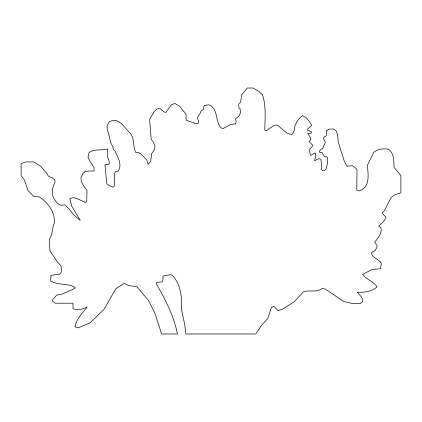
<?xml version="1.0" encoding="UTF-8"?>
<svg xmlns="http://www.w3.org/2000/svg" width="422" height="422" viewBox="0 0 422 422"><rect width="100%" height="100%" fill="white"/><g stroke="black" fill="none" stroke-linecap="round" stroke-linejoin="round"><path stroke-width="0.63" d="M326.617 130.693L326.443 135.198L325.953 136.116L324.043 137.034L323.695 137.809L323.764 139.571L325.246 142.045L324.75 144.018L323.057 147.125L322.988 147.974L320.731 149.525L319.317 151.429L319.528 152.279L321.997 152.421L322.703 154.041L324.893 157.005L326.443 156.583L327.504 157.501L327.646 162.655L326.164 168.795L324.75 170.277L322.988 170.699L322.213 170.419L321.717 169.502L321.221 161.805L320.868 159.97L319.881 158.704L318.114 158.915L314.585 160.887L315.856 155.523L315.292 153.054L314.232 153.123L311.13 155.312L310.634 155.175L309.574 151.572L309.716 149.668L309.927 148.75L311.832 147.336L312.47 145.643L312.259 144.725L309.083 141.618L310.703 139.645L310.777 138.796L309.927 136.749L307.738 133.5L309.716 133.5L311.552 132.867L311.763 132.017L309.083 130.609L307.881 130.535L307.67 129.902L307.812 128.984L311.789 125.381L309.732 121.958L306.24 117.764L302.743 115.67C298.729 117.796 296.539 122.127 294.825 126.152C294.741 129.211 294.118 132.54 291.565 134.534L286.907 133.136L278.056 125.682L276.426 124.986L273.63 125.682L266.409 130.577L265.248 130.577L264.779 129.644C265.032 117.933 266.293 106.043 262.452 94.707L258.491 91.215L253.094 88.013L247.308 88.013L241.843 94.633L240.54 102.166L238.725 103.986L238.984 108.143L240.023 108.401L240.54 112.816L238.984 115.934L235.608 118.793L236.125 121.911L235.608 123.989L233.53 123.989L230.148 124.77L222.874 128.668L220.796 127.629C214.882 120.75 218.538 108.676 208.848 104.767L204.169 105.542L203.42 109.361L201.014 111.007L199.875 113.792L197.976 116.456L197.47 117.849L198.736 122.153L198.356 123.166L196.33 123.799L186.577 120.381L186.07 119.368L186.07 114.678L185.437 113.159L183.285 111.007L179.746 106.323L174.808 103.464L171.432 104.767L165.719 112.558L163.377 111.519L160.782 108.923L158.704 108.401L156.625 109.182L154.283 111.519L149.61 119.315L151.166 139.318L153.244 141.919L155.064 146.334L154.547 149.451L151.688 153.608L150.649 161.663L148.048 164.258L146.75 159.843L140.774 153.866L137.92 152.31L135.578 152.31C132.561 145.891 135.029 136.823 128.826 131.785C124.094 127.375 120.528 119.79 112.975 120.354L109.34 121.652L106.998 126.067L107.262 129.448L109.599 137.24L110.379 142.177L112.996 146.993L113.207 149.594L114.974 150.949C117.59 156.973 122.612 164.749 118.197 171.126L115.596 171.543L114.663 173.31L114.452 185.691L113.724 186.83L112.373 187.041L109.15 185.585L106.861 183.918C105.98 177.583 105.822 171.137 104.883 164.78L108.834 164.575L109.15 163.219L109.15 161.141L107.589 156.979L107.779 148.934C101.676 150.902 94.459 148.37 89.074 152.569L88.034 157.248L89.591 160.624L94.011 167.639L94.011 171.015L89.332 171.015L85.175 171.538L82.839 173.616L81.019 177.509C80.681 182.589 84.105 186.688 86.995 190.501L86.737 200.635L85.956 202.713L78.16 199.073L73.486 197.517L69.846 198.556L71.666 206.089L80.238 220.379L74.003 215.183L69.066 208.948L64.909 204.791L61.533 205.308L59.455 204.791C51.421 198.699 50.492 191.076 55.039 182.188L54.781 180.11L52.18 177.509L50.102 176.992L48.282 175.953L46.204 172.835L40.749 166.337L33.734 161.921L25.679 161.921L21.1 163.71L21.1 175.589L24.254 179.693L27.979 190.522L34.071 196.615L39.483 196.953C47.85 202.544 55.203 212.145 54.369 222.668C52.08 228.117 52.961 234.342 49.295 239.248L49.97 250.752L57.081 261.582L61.137 265.981L61.48 272.069L59.449 274.442L56.738 274.442L50.988 275.455L50.651 280.867C58.057 285.741 68.258 282.84 75.353 287.635L74.335 288.653L62.155 294.065L56.738 295.083L52.681 299.82L52.681 301.171L55.387 303.202L72.985 303.202L72.985 308.614C77.532 310.893 82.934 309.057 87.196 306.926C82.622 313.103 76.15 319.006 75.01 326.886L78.059 327.905L90.176 322.798L104.049 309.305L115.929 288.532L124.358 283.378L128.415 285.494L137.008 286.849L148.528 300.475L154.853 313.108L161.615 333.987L177.404 333.987C174.006 315.925 165.208 299.578 156.346 283.695L156.145 282.893L156.947 282.292L162.164 281.891L162.966 280.287L162.966 276.278L164.369 275.677L170.382 274.675L172.187 275.276C180.922 284.217 182.088 296.903 181.407 308.756C182.99 317.175 185.311 325.415 185.817 333.987L255.848 333.987L261.561 325.357L267.923 318.325L271.272 307.617L273.947 306.277L277.966 310.629L282.318 309.289L294.034 301.925L303.402 291.882C309.642 289.587 317.138 292.947 322.482 288.2L325.499 289.207L343.909 301.593L352.945 303.597L360.309 303.597L362.651 301.593L361.981 297.573L357.297 292.219C364.202 292.425 371.819 291.839 377.046 286.86C373.602 281.506 366.591 279.538 362.651 274.479L372.025 269.458L380.391 268.788L381.398 263.433C379.056 258.834 372.594 258.517 371.355 253.052L372.357 252.05L375.037 250.71L377.046 247.028L377.046 245.688L374.704 242.344C377.753 238.034 382.11 233.714 381.061 227.949L378.719 226.276L384.073 220.922L386.083 217.24L382.068 213.221L384.41 210.546L391.104 197.491L394.786 194.811L400.9 192.796L400.9 175.526L394.048 167.376C393.816 161.262 394.248 152.822 388.224 149.209C383.039 148.233 376.941 149.124 373.085 152.933L373.085 153.866L367.493 165.044C367.863 174.344 370.764 186.429 359.576 190.902L356.78 190.201L357.012 169.939L355.846 168.309L352.586 165.746L347 166.21L344.436 161.552L338.149 141.755L337.916 137.097L336.519 131.274L333.723 128.947L329.065 129.179L326.617 130.693"/></g></svg>
